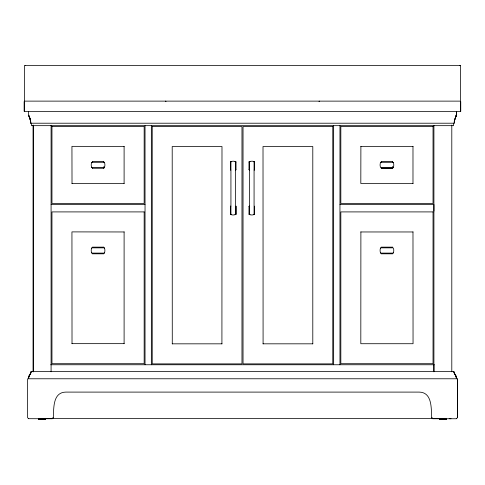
<?xml version="1.0" encoding="UTF-8"?>
<svg xmlns="http://www.w3.org/2000/svg" width="485" height="485" viewBox="0 0 485 485"><rect width="100%" height="100%" fill="white"/><g stroke="black" fill="none" stroke-linecap="round" stroke-linejoin="round"><path stroke-width="0.73" d="M24.25 111.223L24.25 101.547M30.828 123.214C31.246 119.171 27.584 115.818 28.651 111.641M33.21 125.251L33.21 371.795L33.21 125.112M38.885 419.452L38.885 418.319M38.988 419.452L38.921 418.319M39.188 419.452L39.152 418.319M39.243 419.452L39.279 418.319M39.346 419.452L39.388 418.319M39.455 419.452L39.497 418.319M39.612 419.452L39.57 418.319M39.819 419.452L39.819 418.319M40.012 419.452L40.012 418.319M40.097 419.452L40.097 418.319M40.152 419.452L40.152 418.319M40.552 419.452L40.552 418.319M40.782 419.452L40.782 418.319M91.574 162.724L91.926 162.299L104.196 162.299C105.142 163.093 105.148 166.761 104.196 167.561L91.926 167.561C90.98 166.767 90.974 163.093 91.926 162.299M104.548 252.679L104.196 253.103L91.926 253.103C90.974 252.309 90.974 248.641 91.926 247.841L104.196 247.841L104.548 248.265M124.178 183.439L71.944 183.439M124.178 343.653L71.944 343.653M145.039 364.756L145.039 125.663M172.278 343.901L172.205 146.531L221.991 146.525L221.918 343.901M236.013 214.115L236.013 206.198M249.411 206.119L248.987 206.471L248.987 214.109C249.69 215.291 253.679 215.213 254.601 214.182L254.528 206.119L254.601 214.109M333.65 364.756L333.65 125.663M412.984 231.891L413.05 343.719L360.816 343.719L360.888 231.891M413.05 183.439L360.816 183.512L360.888 146.349M433.917 371.801L433.917 125.324M439.434 418.319L439.416 419.458L439.416 418.319M446.279 418.319L446.297 419.458L439.465 419.458L439.525 418.319M439.574 419.458L439.628 418.319M439.725 419.458L439.695 418.319M439.804 419.458L439.774 418.319M439.895 419.458L439.95 418.319M439.986 419.458L440.053 418.319M440.089 419.458L440.156 418.319M440.204 419.458L440.204 418.319M440.319 419.458L440.319 418.319M440.447 419.458L440.447 418.319M440.525 419.458L440.525 418.319M440.58 419.458L440.665 418.319M440.713 419.458L440.713 418.319M440.804 419.458L440.859 418.319M440.95 419.458L440.95 418.319M441.01 419.458L441.01 418.319M441.162 419.458L441.101 418.319M441.259 419.458L441.259 418.319M441.326 419.458L441.326 418.319M441.423 419.458L441.423 418.319M441.489 419.458L441.489 418.319M441.653 419.458L441.653 418.319M441.756 419.458L441.756 418.319M441.823 419.458L441.823 418.319M441.932 419.458L441.932 418.319M441.999 419.458L441.999 418.319M442.174 419.458L442.174 418.319M442.284 419.458L442.284 418.319M442.35 419.458L442.35 418.319M442.459 419.458L442.459 418.319M442.532 419.458L442.532 418.319M442.89 419.458L442.89 418.319M442.999 419.458L442.999 418.319M443.181 419.458L443.181 418.319M443.429 419.458L443.429 418.319M443.532 419.458L443.539 418.319M443.605 419.458L443.605 418.319M443.708 419.458L443.708 418.319M451.796 371.801L451.796 125.112M456.349 111.714C457.391 115.86 453.748 119.201 454.172 123.214M457.403 417.621L457.403 378.846M460.75 111.223L460.75 101.547M221.991 343.829L172.205 343.829M263.015 343.823L312.795 343.823M453.542 123.287L453.542 125.67L31.458 125.663L31.386 123.214M456.349 378.773C456.894 375.857 453.845 374.141 453.899 371.413L31.107 371.486M456.349 111.641C457.47 115.848 453.681 119.031 454.245 123.214L30.804 123.214L30.161 119.128L28.651 115.254M31.113 371.692C30.876 374.274 28.16 375.93 28.651 378.773C28.057 375.826 31.167 374.147 31.107 371.413M28.724 377.579L28.815 376.978M92.277 162.02L92.623 161.602L103.499 161.602L103.845 162.02M103.845 253.382L103.493 253.807L92.623 253.807L92.271 253.382M381.149 162.02L381.501 161.602L392.298 161.602L392.723 162.02M392.723 253.382L392.371 253.807L381.501 253.807L381.149 253.382M92.277 161.948L92.623 161.602M103.845 253.455L103.493 253.807M381.149 161.948L381.501 161.602M392.723 253.455L392.371 253.807M454.384 121.165L456.349 115.327M393.42 167.21L393.068 167.561L380.798 167.561C379.852 166.761 379.846 163.099 380.798 162.299L393.068 162.299C394.014 163.093 394.02 166.767 393.068 167.561M380.446 248.193L380.798 247.841L393.068 247.841C394.02 248.641 394.02 252.303 393.068 253.103L380.798 253.103C379.852 252.309 379.846 248.635 380.804 247.841M380.446 162.651L380.798 162.299M393.42 252.752L393.068 253.103M104.548 167.21L104.196 167.561M91.574 248.193L91.926 247.841M230.824 170.017L230.405 169.665L230.405 161.954C231.315 161.056 235.061 160.856 236.013 161.954L236.013 169.665L235.589 170.017M230.927 161.954L231.278 161.602L230.927 161.954L230.927 171.284L230.927 214.188L231.278 214.54L230.927 214.188M236.013 206.125L236.013 214.188C235.098 215.219 231.102 215.304 230.405 214.115L230.405 206.477L230.824 206.125M235.486 214.188L235.134 214.54L235.486 214.188L235.486 161.954L235.134 161.602L235.486 161.954M249.411 170.011L248.987 169.659L248.987 161.948C249.896 161.05 253.649 160.85 254.595 161.948L254.601 169.659L254.176 170.011M249.514 161.948L249.866 161.596L249.514 161.948L249.514 171.272L249.514 214.182L249.866 214.534L249.514 214.182M254.073 214.182L253.722 214.534L254.073 214.182L254.073 161.948L253.722 161.596L254.073 161.948M235.977 169.817L235.789 169.992M254.564 169.805L254.249 170.011M230.405 161.954L230.636 161.626M230.405 206.477L230.757 206.125M236.013 214.188L235.898 214.449M248.987 161.948L249.217 161.614M248.987 206.543L249.338 206.119M254.249 214.534L254.601 214.182M31.046 372.432L29.694 374.856M28.948 376.39L29.706 374.844M29.082 375.984L29.458 375.202M455.433 117.17L456.318 115.381M318.972 101.571L319.627 101.123M460.574 111.471L24.596 111.641L24.25 111.295L24.25 101.468L24.62 101.056L24.62 65.724L25.044 65.366M460.538 101.262L460.453 111.592M456.391 418.7L457.403 417.694L457.403 378.773L27.596 378.773L27.596 417.694L28.609 418.7M460.404 111.647L460.75 111.295M449.165 418.67L451.02 418.743M24.929 65.414L460.022 65.366L460.38 65.724L460.38 101.129L24.596 101.123M28.603 418.694L52.137 418.743L53.289 417.621C53.871 408.643 52.598 392.304 65.802 392.098L419.198 392.098C432.408 392.304 431.129 408.643 431.711 417.627L432.862 418.743L456.355 418.743M53.229 417.743L52.137 418.743M104.19 253.103C105.148 252.309 105.142 248.641 104.196 247.841M30.755 123.214L30.579 121.159M103.778 168.259L103.845 166.816L103.845 168.259L92.623 168.259L92.277 167.84M381.149 167.84L381.501 168.259L392.723 168.259L392.723 166.816L392.723 168.259L381.568 168.259M124.105 183.512L124.105 146.349M412.984 183.512L412.984 146.349M51.089 204.543L145.039 204.543M339.961 204.543L433.917 204.543L433.917 211.114M92.344 247.144L103.493 247.144L103.845 247.562M392.723 247.562L392.371 247.144L381.222 247.144M124.105 343.719L124.105 231.891M50.664 364.756L434.336 364.756M45.535 418.397L439.471 418.397M439.434 419.458L444.848 419.458L444.757 418.319M72.016 183.512L71.944 146.349L124.178 146.422M263.088 343.889L263.015 146.518L312.795 146.518L312.795 343.889M72.016 343.719L71.944 231.891L124.178 231.963M249.338 170.011L248.987 169.659M230.757 170.017L230.405 169.665M249.211 214.509L248.987 214.182M230.757 214.54L230.405 214.188M254.37 161.62L254.595 161.948M235.661 161.602L236.013 161.954M165.373 101.123L166.028 101.565M393.068 162.299L393.42 162.651M104.196 162.299L104.548 162.651M91.926 167.561L91.574 167.21M380.798 253.103L380.446 252.752M91.926 253.103L91.574 252.752M392.371 161.602L392.698 161.826M381.495 168.259L381.149 167.907M103.499 161.602L103.82 161.826M92.623 168.259L92.277 167.907M392.371 247.144L392.723 247.495M381.501 253.807L381.174 253.582M103.493 247.144L103.82 247.368M92.623 253.807L92.296 253.582M431.765 417.737L432.862 418.743M24.596 111.641L24.25 111.295M453.887 371.692C454.057 374.256 456.864 375.893 456.349 378.7M453.954 372.432L455.754 375.596L456.282 377.579M454.948 374.414L455.294 374.844M28.651 115.327L30.634 121.159M455.548 375.208L455.918 375.984M29.567 117.17L30.234 119.128M456.282 377.572L456.337 378.179M413.05 146.422L360.816 146.422M413.05 231.963L360.816 231.963M446.188 418.319L446.261 419.458M446.115 418.319L446.139 419.458M445.982 418.319L446.079 419.458M445.903 418.319L445.933 419.458M445.818 418.319L445.854 419.458M445.721 418.319L445.757 419.458M445.618 418.319L445.66 419.458M445.509 418.319L445.551 419.458M445.388 418.319L445.436 419.458M445.26 418.319L445.315 419.458M445.181 418.319L445.181 419.458M445.133 418.319L445.133 419.458M445.048 418.319L444.994 419.458M444.903 418.319L444.903 419.458M444.696 418.319L444.696 419.458M444.606 418.319L444.606 419.458M444.545 418.319L444.545 419.458M444.387 418.319L444.448 419.458M444.284 418.319L444.284 419.458M444.224 418.319L444.224 419.458M444.054 418.319L444.121 419.458M443.951 418.319L443.951 419.458M443.884 418.319L443.884 419.458M443.781 418.319L443.781 419.458M443.357 418.319L443.357 419.458M443.248 418.319L443.248 419.458M443.072 418.319L443.072 419.458M442.641 418.319L442.708 419.458M433.911 364.756L433.911 371.54M339.961 125.663L339.961 364.756M151.35 125.663L151.35 364.756M51.089 125.251L51.089 371.789M45.59 418.319L45.566 419.452L38.727 419.452L38.709 418.319L38.758 419.452L45.566 419.452L45.463 418.319M45.347 418.319L45.408 419.452M45.275 418.319L45.305 419.452M45.196 418.319L45.232 419.452M45.111 418.319L45.05 419.452M45.014 418.319L44.953 419.452L44.844 418.319M44.802 418.319L44.802 419.452M44.681 418.319L44.681 419.452M44.608 418.319L44.559 419.452M44.474 418.319L44.474 419.452M44.341 418.319L44.426 419.452M44.287 418.319L44.287 419.452M44.202 418.319L44.141 419.452M43.838 418.319L43.899 419.452M43.741 418.319L43.741 419.452M43.68 418.319L43.68 419.452M43.577 418.319L43.577 419.452M43.517 418.319L43.517 419.452M43.347 418.319L43.347 419.452M43.244 418.319L43.244 419.452M43.177 418.319L43.177 419.452M43.074 418.319L43.074 419.452M43.007 418.319L43.007 419.452M42.832 418.319L42.832 419.452M42.722 418.319L42.722 419.452M42.65 418.319L42.65 419.452M42.541 418.319L42.541 419.452M42.474 418.319L42.474 419.452M42.365 418.319L42.365 419.452M42.292 418.319L42.292 419.452M42.116 418.319L42.116 419.452M41.934 418.319L42.001 419.452M41.825 418.319L41.825 419.452M41.752 418.319L41.752 419.452M41.643 418.319L41.643 419.452M41.577 418.319L41.577 419.452M41.401 418.319L41.468 419.452M41.225 418.319L41.292 419.452M41.116 418.319L41.116 419.452M41.049 418.319L41.049 419.452M40.946 418.319L40.946 419.452M40.885 418.319L40.885 419.452M40.716 418.319L40.716 419.452M40.619 418.319L40.619 419.452M40.461 418.319L40.4 419.452M40.303 418.319L40.303 419.452M40.243 418.319L40.243 419.452M39.958 418.319L39.958 419.452M39.873 418.319L39.873 419.452M39.74 418.319L39.691 419.452M39.067 418.319L39.067 419.452L39.097 418.319M51.962 126.439L51.962 203.494L144.16 203.494L144.16 126.367L51.962 126.439M152.223 126.615L152.223 363.883L241.973 363.883L241.973 126.543L152.223 126.615M433.032 126.367L340.834 126.367L340.834 203.494L433.032 203.494L433.032 126.367M332.777 126.536L243.033 126.536L243.033 363.877L332.777 363.877L332.777 126.536M144.16 211.909L51.962 211.909L51.962 363.701L144.16 363.701L144.16 211.909M433.032 211.909L340.834 211.909L340.834 363.701L433.032 363.701L433.032 211.909M460.38 65.724L460.071 65.42L460.38 65.724M44.05 419.452L44.05 418.319L43.996 419.452"/></g></svg>
